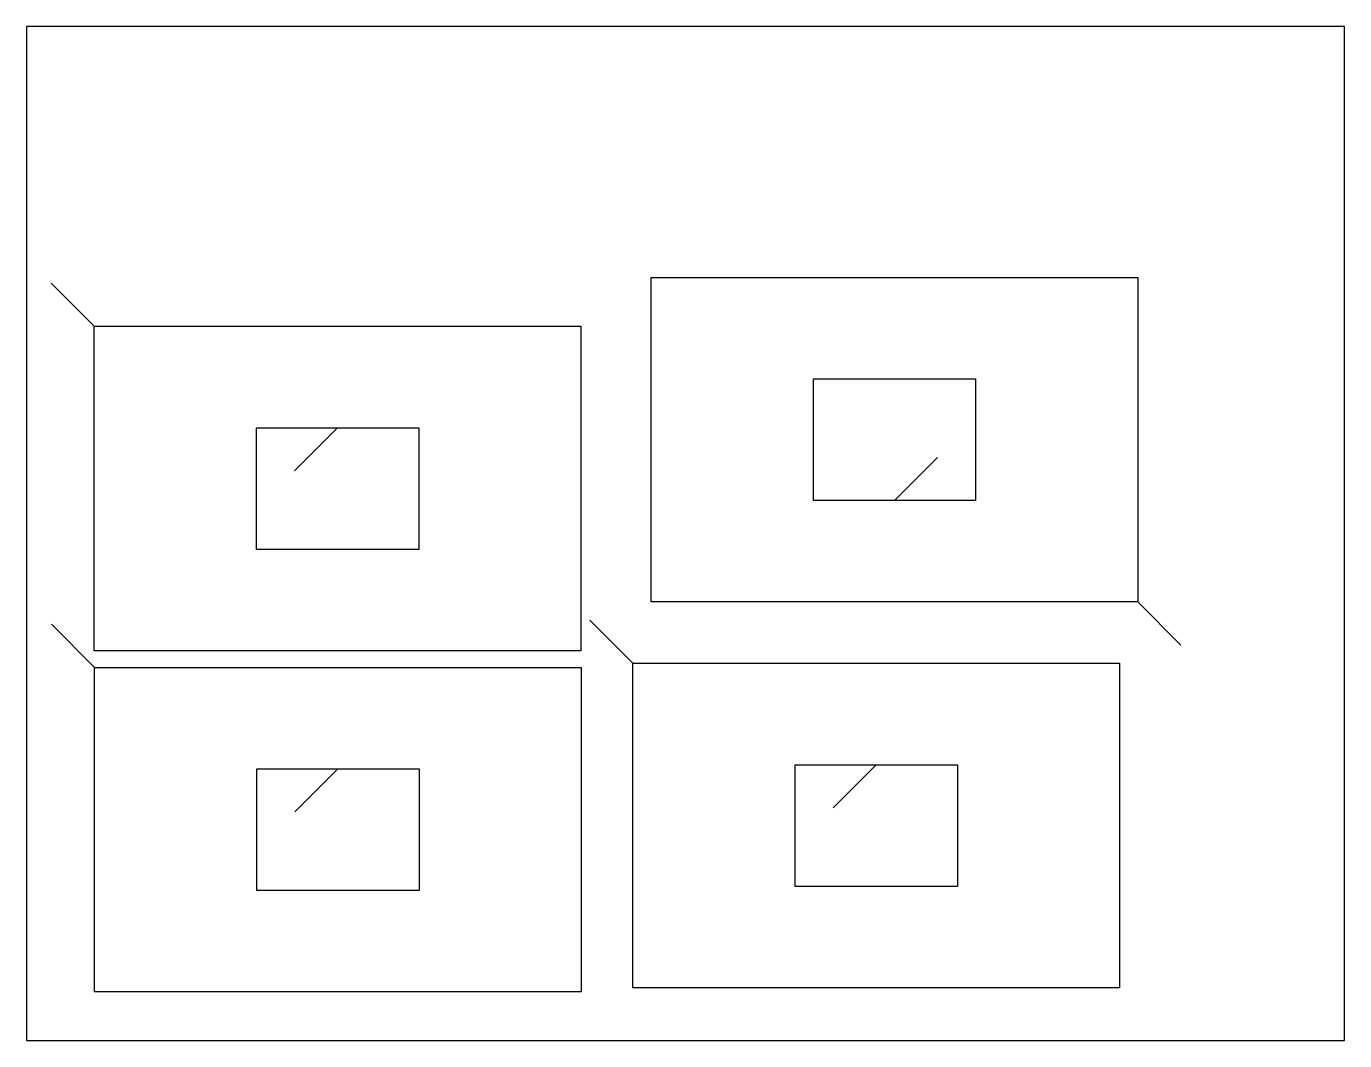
# Model space of a CAD drawing. Header units: millimetres. Extents: x 0 to 65, y 0 to 50.
import ezdxf

# ---------------------------------------------------------------- set-up
doc = ezdxf.new("R2010")
doc.units = ezdxf.units.MM
for name, color, linetype, true_color in [('CUT', 7, 'CONTINUOUS', 0x000000), ('LEADIN', 1, 'CONTINUOUS', 0xff0000), ('SHEET', 30, 'CONTINUOUS', 0xf36926)]:
    doc.layers.add(name, color=color, linetype=linetype, true_color=true_color)

msp = doc.modelspace()

# ---------------------------------------------------------------- linework, layer by layer
at = {"layer": 'CUT'}
for points in [[(54.804061, 21.624487), (30.804061, 21.624487), (30.804061, 37.624487), (54.804061, 37.624487)], [(3.34431, 35.213276), (27.34431, 35.213276), (27.34431, 19.213276), (3.34431, 19.213276)], [(42.804061, 26.624487), (38.804061, 26.624487), (38.804061, 32.624487), (46.804061, 32.624487), (46.804061, 26.624487)], [(15.34431, 30.213276), (19.34431, 30.213276), (19.34431, 24.213276), (11.34431, 24.213276), (11.34431, 30.213276)], [(3.360495, 18.400938), (27.360495, 18.400938), (27.360495, 2.400938), (3.360495, 2.400938)], [(29.904132, 18.603207), (53.904132, 18.603207), (53.904132, 2.603207), (29.904132, 2.603207)], [(15.360495, 13.400938), (19.360495, 13.400938), (19.360495, 7.400938), (11.360495, 7.400938), (11.360495, 13.400938)], [(41.904132, 13.603207), (45.904132, 13.603207), (45.904132, 7.603207), (37.904132, 7.603207), (37.904132, 13.603207)]]:
    msp.add_lwpolyline(points, close=True, dxfattribs=at)
at = {"layer": 'LEADIN'}
for p, q in [((1.222989, 37.334597), (3.34431, 35.213276)), ((13.222989, 28.091956), (15.34431, 30.213276)), ((44.925382, 28.745807), (42.804061, 26.624487)), ((56.925382, 19.503167), (54.804061, 21.624487)), ((1.239175, 20.522259), (3.360495, 18.400938)), ((27.782811, 20.724527), (29.904132, 18.603207)), ((13.239175, 11.279618), (15.360495, 13.400938)), ((39.782811, 11.481887), (41.904132, 13.603207))]:
    msp.add_line(p, q, dxfattribs=at)
at = {"layer": 'SHEET'}
for p, q in [((65, 50), (0, 50)), ((0, 50), (0, 0)), ((65, 0), (65, 50)), ((0, 0), (65, 0))]:
    msp.add_line(p, q, dxfattribs=at)

doc.saveas('drawing.dxf')
